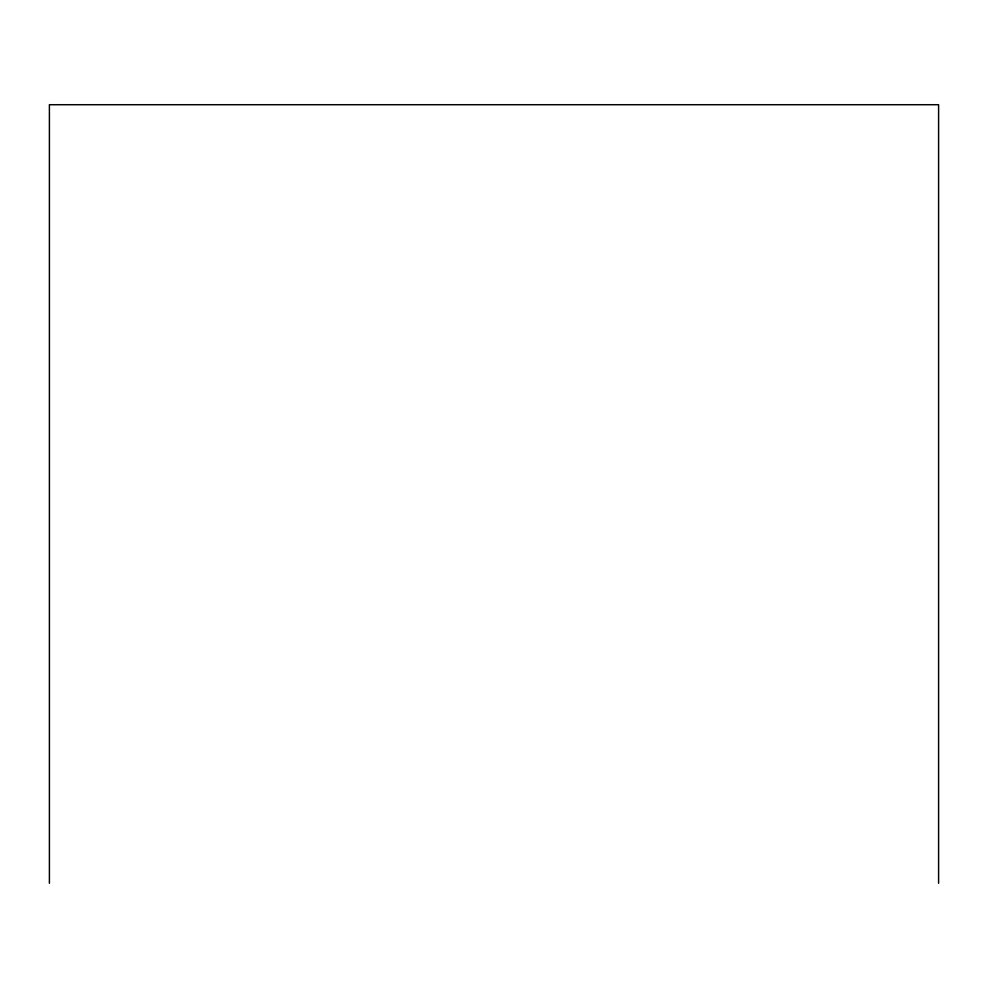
<?xml version="1.0" encoding="UTF-8"?>
<svg xmlns="http://www.w3.org/2000/svg" width="988" height="988" viewBox="0 0 988 988"><rect width="100%" height="100%" fill="white"/><g stroke="black" fill="none" stroke-linecap="round" stroke-linejoin="round"><path stroke-width="1.48" d="M938.6 883.284L938.6 104.716L49.4 104.716L49.4 883.284"/></g></svg>
